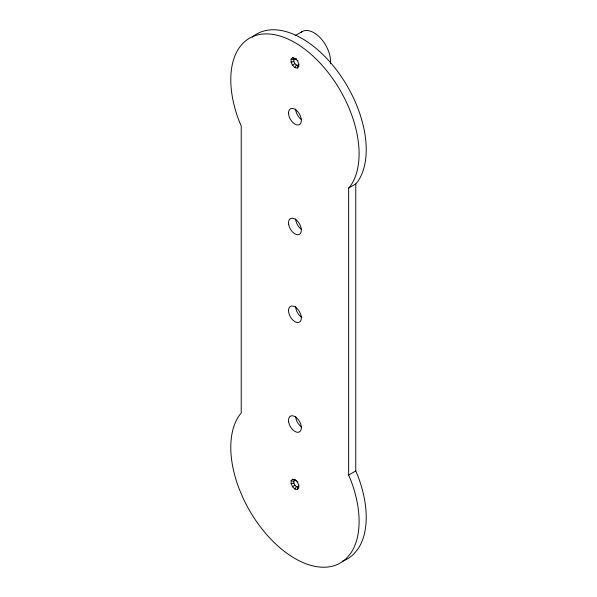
<?xml version="1.0" encoding="UTF-8"?>
<svg xmlns="http://www.w3.org/2000/svg" width="597" height="597" viewBox="0 0 597 597"><rect width="100%" height="100%" fill="white"/><g stroke="black" fill="none" stroke-linecap="round" stroke-linejoin="round"><path stroke-width="0.9" d="M348.641 475.055L348.641 188.07L350.499 185.839A90.737 52.387 60 0 0 294.933 42.626A90.737 52.387 60 0 0 239.375 121.676L241.233 126.057L241.233 413.049L239.375 415.281A90.737 52.387 60 0 0 239.375 489.368L243.031 497.98A90.737 52.387 60 0 0 346.842 557.919L350.499 553.523A90.737 52.387 60 0 0 350.499 479.436L348.641 475.055L355.767 470.943L355.767 183.951L357.625 181.719A90.737 52.387 60 0 0 338.402 72.521A90.737 52.387 60 0 0 252.203 37.186M292.56 57.79L296.358 59.028L292.56 57.79L291.097 59.275L291.097 62.155L292.56 65.334L294.933 67.595L297.313 68.08L297.896 65.371L298.851 64.416M292.56 479.257L296.358 480.563L292.56 479.257L291.097 480.742L291.097 483.622L292.56 486.809L294.933 489.07L297.313 489.547L297.896 486.906L298.851 485.951M294.933 67.595L296.358 65.066L297.896 65.371M294.933 489.07L296.358 486.6L297.896 486.906M296.358 65.066L294.828 63.603L293.873 61.543L293.873 59.678L294.828 58.715M297.313 68.08L298.776 66.595L298.776 63.707L297.313 60.528L294.933 58.267M296.358 486.6L294.828 485.137L293.873 483.077L293.873 481.212L294.828 480.249M297.313 489.547L298.776 488.062L298.776 485.182L297.313 482.003L294.933 479.734M292.56 65.334L294.828 63.603M292.56 486.809L294.828 485.137M295.052 35.701L302.186 31.581M348.641 188.07L355.767 183.951M291.097 62.155L293.873 61.543M291.097 483.622L293.873 483.077M297.313 60.528L297.896 60.491M297.313 482.003L297.896 482.025M291.097 59.275L293.873 59.678M291.097 480.742L293.873 481.212M355.767 470.943L357.625 475.324A90.737 52.387 60 0 1 357.625 549.412L353.969 553.8A90.737 52.387 60 0 1 342.439 561.173M301.507 317.216A9.074 5.239 60 0 1 295.649 306.455M301.657 427.071A9.074 5.239 60 0 1 295.649 416.385M301.634 229.494A9.074 5.239 60 0 1 295.649 218.8M301.507 119.654A9.074 5.239 60 0 1 295.649 108.893M301.015 32.41A23.522 13.582 60 0 1 320.41 37.992A23.522 13.582 60 0 1 330.462 63.752M288.523 113.012A9.074 5.239 60 0 0 298.142 124.982A9.074 5.239 60 0 0 298.142 112.146A9.074 5.239 60 0 0 288.523 113.012M288.642 224.271A9.074 5.239 60 0 0 299.157 234.487A9.074 5.239 60 0 0 297.007 220.659A9.074 5.239 60 0 0 288.642 224.271M288.523 310.574A9.074 5.239 60 0 0 298.142 322.544A9.074 5.239 60 0 0 298.142 309.716A9.074 5.239 60 0 0 288.523 310.574M288.642 421.855A9.074 5.239 60 0 0 299.172 432.041A9.074 5.239 60 0 0 296.993 418.198A9.074 5.239 60 0 0 288.642 421.855"/></g></svg>
